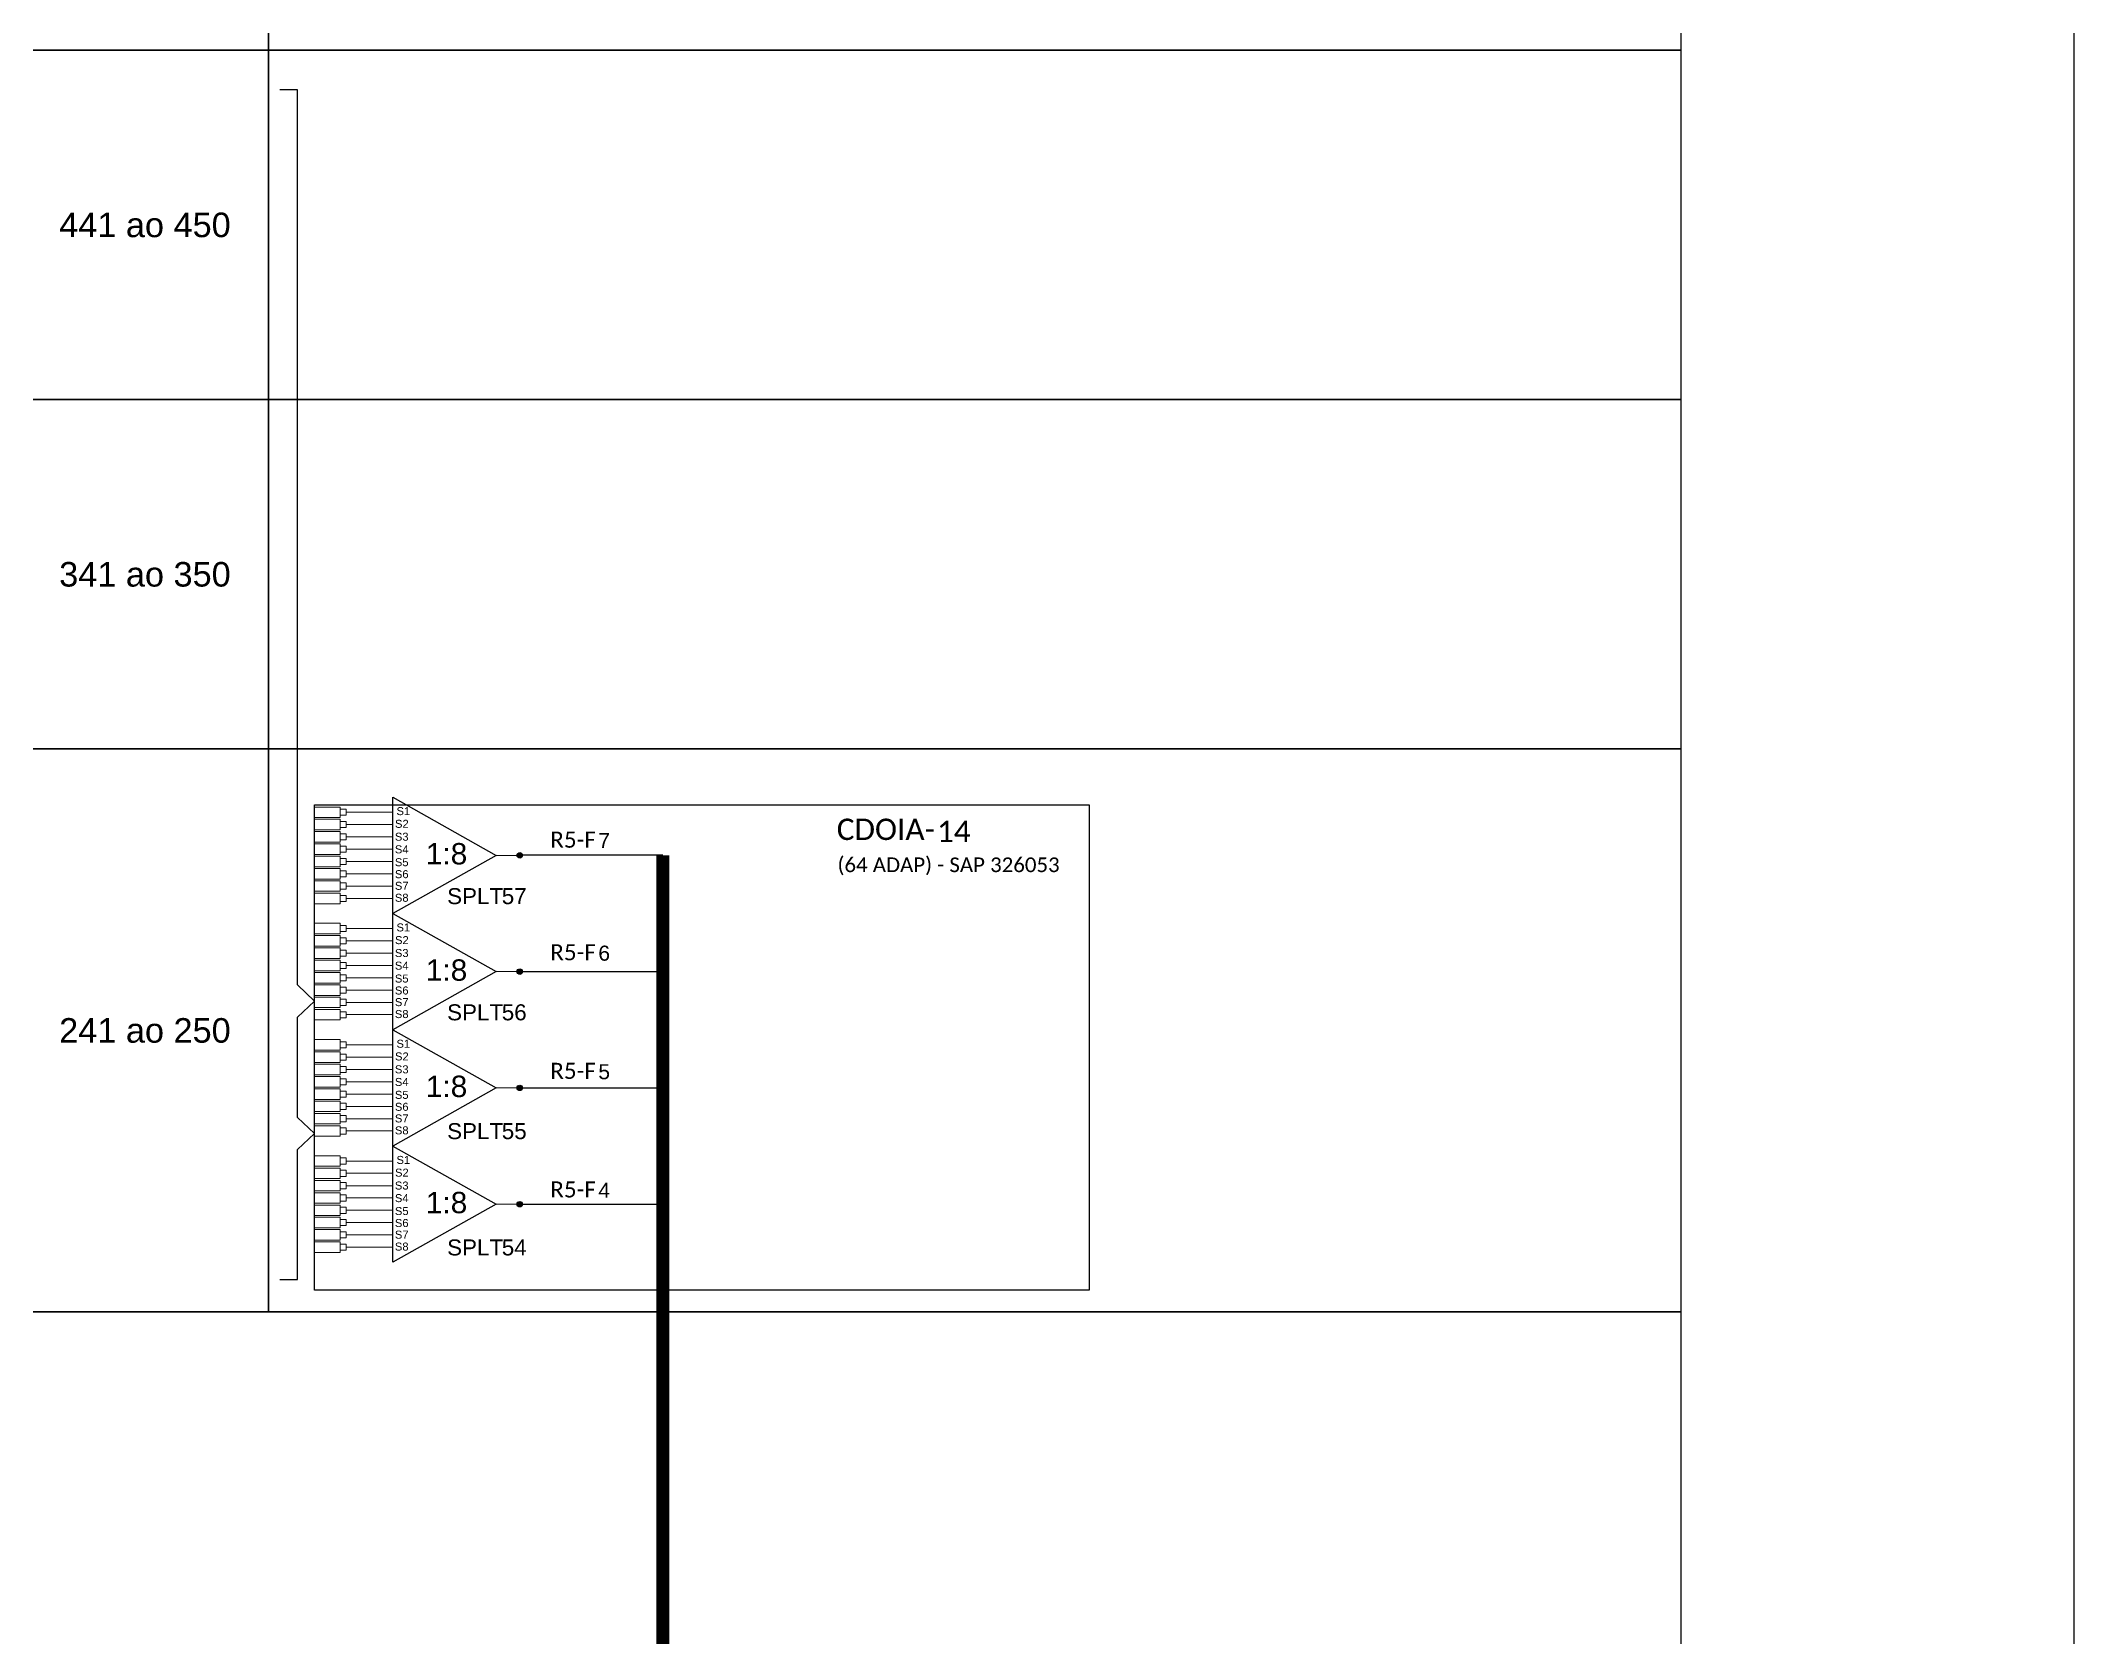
# Model space of a CAD drawing. Extents: x -89 to 2536, y 705 to 1299.
# Drawn here: x 2364 to 2535.6, y 847.5 to 982.1 of the extents above; entities that cross this region are included whole.
import ezdxf
from ezdxf.enums import TextEntityAlignment as Align

# ---------------------------------------------------------------- set-up
doc = ezdxf.new("R2010")
doc.units = 0
doc.styles.add('ARIAL', font='arial.ttf')
doc.styles.add('WMF-Calibri0', font='calibri.ttf')

# ---------------------------------------------------------------- blocks, each defined once
blk = doc.blocks.new('SPLT_1-8_SC-APC_ESQ')
at = {"color": 3, "lineweight": 0}
for points in [[(2.41, -3.02), (0, -3.02)], [(2.41, -3.02), (2.41, -4)], [(2.99, -3.51), (7.37, -3.51)], [(2.41, -4), (0, -4)], [(2.41, -4.17), (0, -4.17)], [(2.41, -5.16), (0, -5.16)], [(2.41, -5.32), (0, -5.32)], [(2.41, -4.17), (2.41, -5.16)], [(2.41, -5.32), (2.41, -6.31)], [(7.37, -4.66), (2.99, -4.66)], [(2.41, -6.31), (0, -6.31)], [(2.41, -6.48), (0, -6.48)], [(2.41, -7.46), (0, -7.46)], [(2.41, -6.48), (2.41, -7.46)], [(7.37, -5.82), (2.99, -5.82)], [(7.37, -6.97), (2.99, -6.97)], [(2.41, -7.63), (0, -7.63)], [(2.41, -8.62), (0, -8.62)], [(2.41, -8.78), (0, -8.78)], [(2.41, -7.63), (2.41, -8.62)], [(2.41, -8.78), (2.41, -9.77)], [(7.37, -8.12), (2.99, -8.12)], [(7.37, -9.28), (2.99, -9.28)], [(2.41, -9.77), (0, -9.77)], [(2.41, -9.94), (0, -9.94)], [(2.41, -10.92), (0, -10.92)], [(2.41, -11.09), (0, -11.09)], [(2.41, -9.94), (2.41, -10.92)], [(2.41, -11.09), (2.41, -12.08)], [(7.37, -10.43), (2.99, -10.43)], [(2.41, -12.08), (0, -12.08)], [(7.37, -11.58), (2.99, -11.58)]]:
    blk.add_lwpolyline(points, dxfattribs=at)
for points in [[(2.99, -3.22), (2.41, -3.22), (2.41, -3.8), (2.99, -3.8)], [(2.99, -4.38), (2.41, -4.38), (2.41, -4.95), (2.99, -4.95)], [(2.99, -5.53), (2.41, -5.53), (2.41, -6.1), (2.99, -6.1)], [(2.99, -6.68), (2.41, -6.68), (2.41, -7.26), (2.99, -7.26)], [(2.99, -7.84), (2.41, -7.84), (2.41, -8.41), (2.99, -8.41)], [(2.99, -8.99), (2.41, -8.99), (2.41, -9.56), (2.99, -9.56)], [(2.99, -10.14), (2.41, -10.14), (2.41, -10.72), (2.99, -10.72)], [(2.99, -11.3), (2.41, -11.3), (2.41, -11.87), (2.99, -11.87)]]:
    blk.add_lwpolyline(points, close=True, dxfattribs=at)
at = {"color": 1}
blk.add_lwpolyline([(7.37, -2.1), (17.04, -7.55), (7.37, -13), (7.37, -2.1)], dxfattribs=at)
at = {"color": 1, "lineweight": 0}
blk.add_lwpolyline([(17.04, -7.55), (19.26, -7.55)], dxfattribs=at)
at = {"color": 1, "style": 'ARIAL'}
for s, height, p in [('S1', 0.75, (7.7, -3.78)), ('S3', 0.75, (7.55, -6.18)), ('S2', 0.75, (7.56, -4.97)), ('S4', 0.75, (7.55, -7.36)), ('1:8', 2, (10.45, -8.4)), ('S5', 0.75, (7.55, -8.57)), ('S6', 0.75, (7.55, -9.69)), ('S7', 0.75, (7.55, -10.78)), ('S8', 0.75, (7.55, -11.9))]:
    blk.add_text(s, height=height, dxfattribs=at).set_placement(p)

msp = doc.modelspace()

# ---------------------------------------------------------------- hatches: boundary and pattern name
h = msp.add_hatch(color=3)
h.dxf.hatch_style = 1
edge = h.paths.add_edge_path()
edge.add_arc((2404.43, 913.36), 0.231, 0, 360)
h = msp.add_hatch(color=3)
h.dxf.hatch_style = 1
edge = h.paths.add_edge_path()
edge.add_arc((2404.43, 903.55), 0.231, 0, 360)
h = msp.add_hatch(color=3)
h.dxf.hatch_style = 1
edge = h.paths.add_edge_path()
edge.add_arc((2404.43, 893.74), 0.231, 0, 360)
h = msp.add_hatch(color=3)
h.dxf.hatch_style = 1
edge = h.paths.add_edge_path()
edge.add_arc((2404.43, 883.93), 0.231, 0, 360)

# ---------------------------------------------------------------- linework, layer by layer
at = {"color": 3, "ltscale": 0.5}
for p, q in [((2416.5, 913.36), (2404.43, 913.36)), ((2404.43, 903.55), (2416.5, 903.55))]:
    msp.add_line(p, q, dxfattribs=at)
at = {"color": 3}
for p, q in [((2404.43, 893.74), (2416.5, 893.74)), ((2404.43, 883.93), (2416.5, 883.93))]:
    msp.add_line(p, q, dxfattribs=at)
for points in [[(1697, 705.02), (2535.56, 705.02), (2535.56, 1299.02), (1697, 1299.02), (1697, 705.02)], [(2383.22, 761.89), (1781.63, 761.89), (1781.63, 874.86), (2383.22, 874.86)], [(2383.22, 874.86), (2502.37, 874.86), (2502.37, 761.89), (2383.22, 761.89)]]:
    msp.add_lwpolyline(points)
for points in [[(2362.39, 1010.73), (2383.22, 1010.73), (2383.22, 981.27), (2362.39, 981.27)], [(2383.22, 1010.73), (2502.37, 1010.73), (2502.37, 981.27), (2383.22, 981.27)], [(2362.39, 981.27), (2383.22, 981.27), (2383.22, 951.8), (2362.39, 951.8)], [(2383.22, 981.27), (2502.37, 981.27), (2502.37, 951.8), (2383.22, 951.8)], [(2362.39, 951.8), (2383.22, 951.8), (2383.22, 922.33), (2362.39, 922.33)], [(2383.22, 951.8), (2502.37, 951.8), (2502.37, 922.33), (2383.22, 922.33)], [(2362.39, 922.33), (2383.22, 922.33), (2383.22, 874.86), (2362.39, 874.86)], [(2383.22, 922.33), (2502.37, 922.33), (2502.37, 874.86), (2383.22, 874.86)]]:
    msp.add_lwpolyline(points, close=True)
msp.add_lwpolyline([(2384.2, 877.57), (2385.69, 877.57), (2385.69, 883.44), (2385.69, 883.44), (2385.69, 888.54), (2387.1, 889.9), (2385.69, 891.25), (2385.69, 894.61), (2385.69, 894.61), (2385.69, 899.7), (2387.1, 901.06), (2385.69, 902.42), (2385.69, 977.92), (2384.2, 977.92)], dxfattribs=at)
at = {"color": 1}
msp.add_lwpolyline([(2387.1, 917.62), (2452.45, 917.62), (2452.45, 876.67), (2387.1, 876.67)], close=True, dxfattribs=at)
at = {"color": 3, "const_width": 1.11}
msp.add_lwpolyline([(2134.36, 856.23), (2134.36, 865.5), (2155, 865.5), (2155, 781.5), (2416.5, 781.5), (2416.5, 913.36)], dxfattribs=at)
at = {"color": 1}
msp.add_lwpolyline([(2452.45, 885.24), (2452.45, 885.24), (2452.45, 876.67), (2387.1, 876.67), (2387.1, 906.74), (2387.1, 906.74)], dxfattribs=at)
at = {"color": 3}
for centre in [(2404.43, 913.36), (2404.43, 903.55), (2404.43, 893.74), (2404.43, 883.93)]:
    msp.add_circle(centre, 0.231, dxfattribs=at)

# ---------------------------------------------------------------- block references
at = {"xscale": 0.9, "yscale": 0.9, "zscale": 0.9}
for p in [(2387.1, 920.15), (2387.1, 910.34), (2387.1, 900.53), (2387.1, 890.73)]:
    msp.add_blockref('SPLT_1-8_SC-APC_ESQ', p, dxfattribs=at)

# ---------------------------------------------------------------- texts
at = {"style": 'ARIAL'}
for s, p in [('441 ao 450', (2372.81, 966.53)), ('341 ao 350', (2372.81, 937.06)), ('241 ao 250', (2372.81, 898.59))]:
    msp.add_text(s, height=2.07, dxfattribs=at).set_placement(p, align=Align.MIDDLE_CENTER)
at = {"color": 1, "style": 'WMF-Calibri0'}
msp.add_text('CDOIA-', height=1.8, dxfattribs=at).set_placement((2431.17, 914.65))
at = {"color": 7, "style": 'WMF-Calibri0'}
msp.add_text('14', height=1.8, dxfattribs=at).set_placement((2439.62, 914.47))
at = {"color": 3, "style": 'WMF-Calibri0'}
for p in [(2407, 914), (2407, 904.5), (2407, 894.5), (2407, 884.5)]:
    msp.add_text('R5-F', height=1.358, dxfattribs=at).set_placement(p)
at = {"color": 3, "style": 'ARIAL'}
for s, p in [('7', (2411.55, 913.97)), ('6', (2411.55, 904.47)), ('5', (2411.55, 894.47)), ('4', (2411.55, 884.47))]:
    msp.add_text(s, height=1.27, dxfattribs=at).set_placement(p, align=Align.CENTER)
at = {"color": 1, "style": 'WMF-Calibri0'}
msp.add_text('(64 ADAP) - SAP 326053', height=1.2375, dxfattribs=at).set_placement((2440.6, 911.94), align=Align.CENTER)
at = {"color": 7, "style": 'ARIAL'}
for s, p in [('SPLT', (2400.66, 909.24)), ('57', (2403.96, 909.24)), ('SPLT', (2400.66, 899.44)), ('56', (2403.96, 899.44)), ('SPLT', (2400.66, 889.42)), ('55', (2403.96, 889.42)), ('SPLT', (2400.66, 879.61)), ('54', (2403.96, 879.61))]:
    msp.add_text(s, height=1.35, dxfattribs=at).set_placement(p, align=Align.CENTER)

doc.saveas('drawing.dxf')
